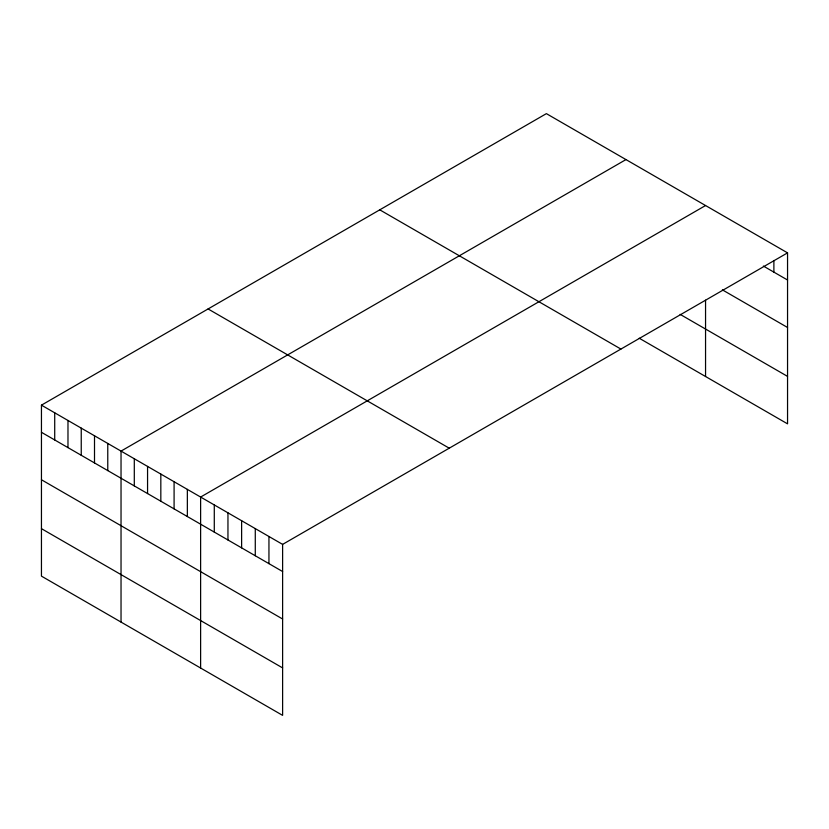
<?xml version="1.0" encoding="UTF-8"?>
<svg xmlns="http://www.w3.org/2000/svg" width="829" height="829" viewBox="0 0 829 829"><rect width="100%" height="100%" fill="white"/><g stroke="black" fill="none" stroke-linecap="round" stroke-linejoin="round"><path stroke-width="1.24" d="M787.55 252.866L282.616 544.384L282.616 715.365L41.45 576.134L41.45 405.153L546.384 113.635L787.55 252.866L787.55 423.847L639.232 338.222M625.968 159.582L121.034 451.1L121.034 622.082M705.552 205.53L200.618 497.048L200.618 668.029M763.374 266.057L787.55 280.015M722.37 289.849L787.55 327.486M680.132 314.367L787.55 376.387M379.755 209.83L620.921 349.071M208.079 308.948L449.245 448.188M41.45 405.153L282.616 544.384M41.45 432.303L282.616 571.533M41.45 479.763L282.616 619.004M41.45 528.664L282.616 667.905M773.882 260.493L773.882 272.13M705.552 300.202L705.552 376.511M268.948 536.498L268.948 563.647M255.28 528.612L255.28 555.762M241.622 520.716L241.622 547.865M227.954 512.83L227.954 539.98M214.286 504.934L214.286 532.083M187.354 489.39L187.354 516.54M174.09 481.732L174.09 508.882M160.826 474.074L160.826 501.224M147.562 466.416L147.562 493.566M134.298 458.758L134.298 485.908M107.77 443.442L107.77 470.592M94.506 435.785L94.506 462.934M81.242 428.127L81.242 455.276M67.978 420.469L67.978 447.619M54.714 412.811L54.714 439.961"/></g></svg>
